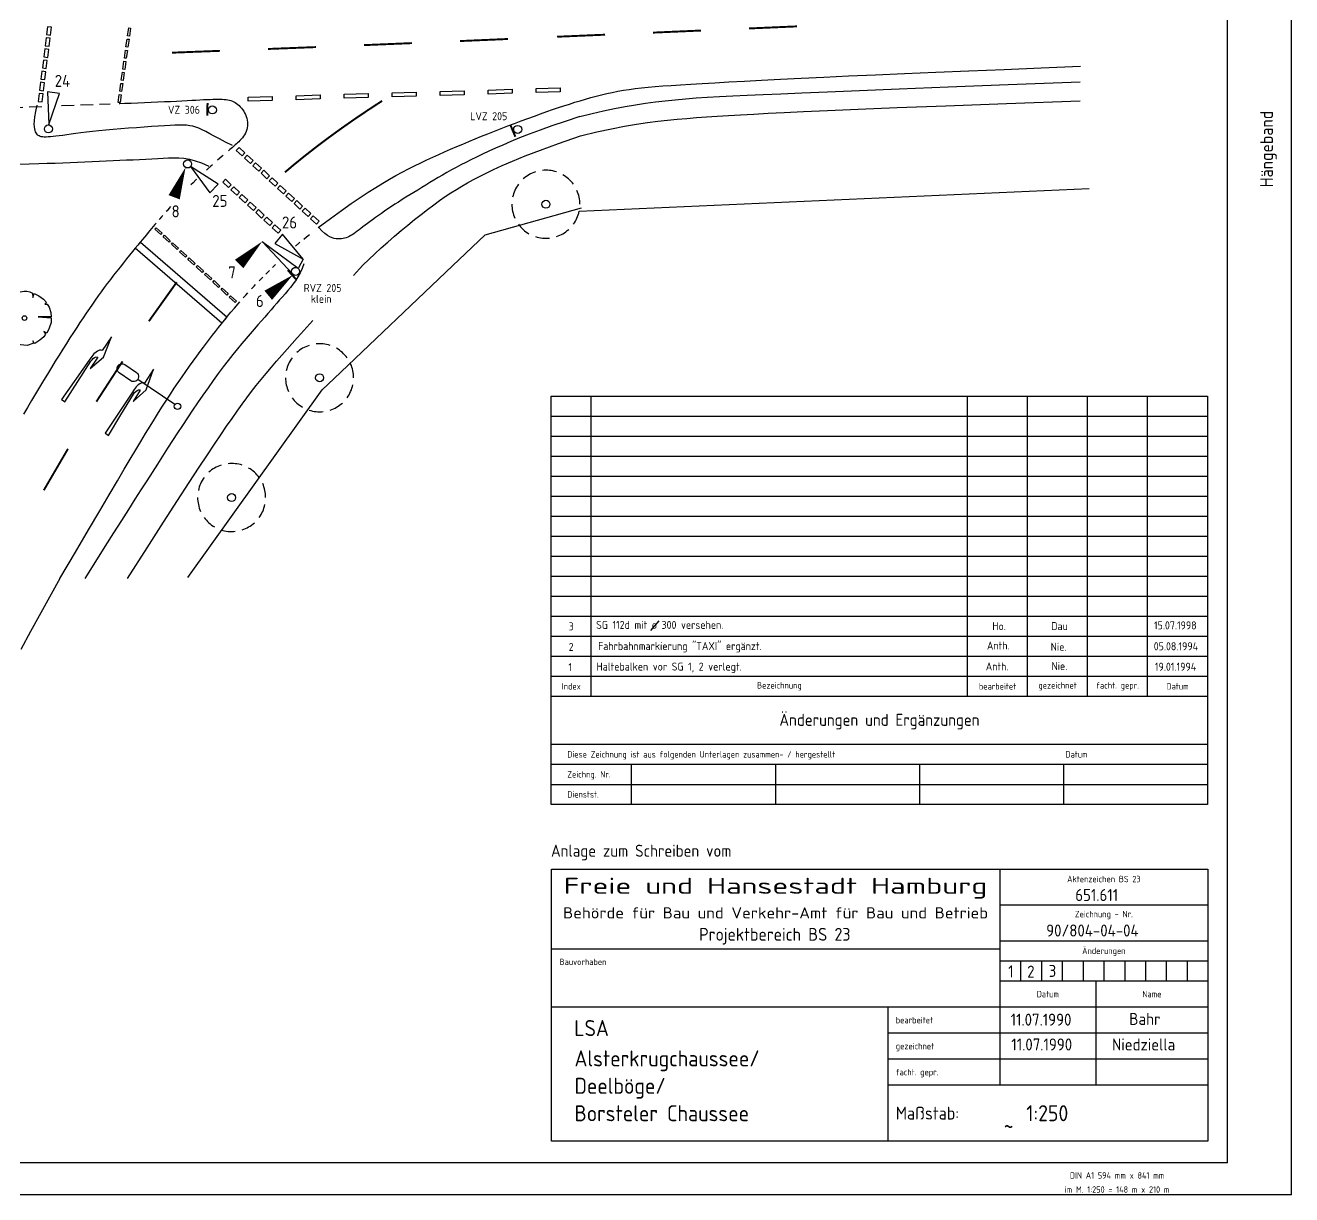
# Model space of a CAD drawing. Header units: metres. Extents: x -2 to 212, y 0 to 148.
# Drawn here: x 132.5 to 211.6, y 0.5 to 73.5 of the extents above; entities that cross this region are included whole.
import ezdxf
from ezdxf.enums import TextEntityAlignment as Align

# ---------------------------------------------------------------- set-up
doc = ezdxf.new("R2010")
doc.units = ezdxf.units.M
doc.header["$LTSCALE"] = 25
doc.linetypes.add('STRICHLINIE2', pattern=[9.525, 6.35, -3.175])
doc.layers.get('0').update_dxf_attribs({"linetype": 'CONTINUOUS'})
for name, color, linetype in [('BG-GR-LIN-VSB', 4, 'CONTINUOUS'), ('BG-GR-TXT-STR-NAM', 4, 'CONTINUOUS'), ('BS-RA-LIN-SON', 2, 'CONTINUOUS'), ('BS-RA-SYM', 3, 'CONTINUOUS'), ('BS-RA-TXT', 3, 'CONTINUOUS'), ('BS-RA-TXT-SON', 2, 'CONTINUOUS'), ('BSFFUSFURT', 2, 'CONTINUOUS'), ('BT-BM-SYM', 2, 'CONTINUOUS'), ('BT-OF-LIN-ABG', 4, 'CONTINUOUS'), ('BV-BL-SYM', 2, 'CONTINUOUS'), ('BV-FM-SYM', 2, 'CONTINUOUS'), ('BV-SF-LIN-HOH', 5, 'CONTINUOUS'), ('BV-SF-LIN-HOH-AGS', 5, 'STRICHLINIE2'), ('BV-VK-SYM', 2, 'CONTINUOUS'), ('BV-VK-TXT', 2, 'CONTINUOUS'), ('BV-VK-TXT-LSA', 3, 'CONTINUOUS'), ('STIFT2', 2, 'CONTINUOUS')]:
    doc.layers.add(name, color=color, linetype=linetype)
doc.styles.get("Standard").update_dxf_attribs({"font": 'isocp.shx', "height": 0.5})

# ---------------------------------------------------------------- blocks, each defined once
blk = doc.blocks.new('VKLSAN')
blk.add_lwpolyline([(0, 0, 0, 0.75, 0), (2, 0, 0.75, 0.75, 0)], format="xyseb")
blk = doc.blocks.new('VKLSAF')
for p, q in [((2, 0.375), (0, 0)), ((0, 0), (2, -0.375)), ((2, -0.375), (2, 0.375))]:
    blk.add_line(p, q)
blk = doc.blocks.new('FMPFLR')
blk.add_lwpolyline([(0, 0.289), (1.05, 0.289), (1.064, 0.215), (1.119, 0.13), (1.236, 0.058), (1.345, 0.016), (1.511, -0.027), (1.722, -0.058), (2, -0.062), (5, -0.125), (5, 0), (5, 0.125), (3.5, 0.094), (2, 0.062), (1.876, 0.075), (1.774, 0.098), (1.676, 0.135), (1.595, 0.186), (1.555, 0.251), (1.55, 0.289), (2.4, 0.289), (1.35, 0.589)], close=True)
blk = doc.blocks.new('BMIST')
blk.add_lwpolyline([(0.506, 0.041), (0.991, 0.004), (0.99, -0.167), (0.925, -0.378), (0.829, -0.566), (0.721, -0.503), (0.788, -0.605), (0.717, -0.704), (0.57, -0.828), (0.382, -0.947), (0.354, -0.933), (0.304, -0.846), (0.324, -0.92), (0.31, -0.952), (0.101, -1.03), (-0.27, -0.988), (-0.283, -0.927), (-0.239, -0.804), (-0.323, -0.896), (-0.431, -0.894), (-0.535, -0.836), (-0.705, -0.716), (-0.782, -0.629), (-0.791, -0.616), (-0.754, -0.569), (-0.509, -0.416), (-0.783, -0.559), (-0.822, -0.535), (-0.888, -0.433), (-0.937, -0.307), (-0.967, -0.23), (-0.853, -0.178), (-0.972, -0.169), (-0.984, -0.083), (-0.988, 0.019), (-0.995, 0.04), (-0.992, 0.149), (-0.949, 0.227), (-0.921, 0.255), (-0.876, 0.242), (-0.923, 0.274), (-0.939, 0.342), (-0.895, 0.442), (-0.824, 0.549), (-0.733, 0.621), (-0.69, 0.629), (-0.328, 0.267), (-0.694, 0.669), (-0.702, 0.7), (-0.639, 0.757), (-0.506, 0.838), (-0.406, 0.892), (-0.273, 0.943), (-0.233, 0.932), (-0.208, 0.851), (-0.194, 0.741), (-0.194, 0.938), (-0.164, 0.976), (-0.083, 0.986), (-0.013, 1.003), (0.083, 0.998), (0.192, 0.981), (0.295, 0.932), (0.305, 0.77), (0.361, 0.923), (0.531, 0.832), (0.714, 0.7), (0.82, 0.58), (0.752, 0.513), (0.846, 0.521), (0.916, 0.409), (0.976, 0.211), (0.999, 0.048), (0.879, 0.043)], close=True)
blk.add_circle((0, 0), 0.0866)
blk = doc.blocks.new('BMPLN')
blk.add_circle((0, 0), 0.25)
for start, end in [(108, 132.01629), (72, 96.01629), (36, 60.01629), (144, 168.01629), (0, 24.01629), (180, 204.01629), (324, 348.01629), (216, 240.01629), (288, 312.01629), (252, 276.01629)]:
    blk.add_arc((0, 0), 2.125, start, end)
blk = doc.blocks.new('BLSTRLAM')
blk.add_line((0.2, 0), (3, 0))
blk.add_lwpolyline([(3.3125, 0.3125), (4.1875, 0.3125, -1), (4.1875, -0.3125), (3.3125, -0.3125, -1)], format="xyb", close=True)
blk.add_circle((0, 0), 0.2)
blk = doc.blocks.new('BS-RA-SYM-A1')
at = {"layer": 'BS-RA-LIN-SON'}
for p, q in [((172.149, 33.032), (172.149, 51.782)), ((195.649, 33.032), (195.649, 51.782)), ((199.399, 33.032), (199.399, 51.782)), ((203.149, 33.032), (203.149, 51.782)), ((206.899, 33.032), (206.899, 51.782)), ((169.649, 50.532), (210.649, 50.532)), ((169.649, 49.282), (210.649, 49.282)), ((169.649, 48.032), (210.649, 48.032)), ((169.649, 46.782), (210.649, 46.782)), ((169.649, 45.532), (210.649, 45.532)), ((169.649, 44.282), (210.649, 44.282)), ((169.649, 43.032), (210.649, 43.032)), ((169.649, 41.782), (210.649, 41.782)), ((169.649, 40.532), (210.649, 40.532)), ((169.649, 39.282), (210.649, 39.282)), ((169.649, 38.032), (210.649, 38.032)), ((169.649, 36.782), (210.649, 36.782)), ((169.649, 35.532), (210.649, 35.532)), ((169.649, 34.282), (210.649, 34.282)), ((169.649, 28.782), (210.649, 28.782)), ((174.649, 28.782), (174.649, 26.282)), ((183.649, 28.782), (183.649, 26.282)), ((192.649, 28.782), (192.649, 26.282)), ((201.649, 28.782), (201.649, 26.282)), ((169.649, 27.532), (210.649, 27.532)), ((210.667, 19.992), (197.667, 19.992)), ((210.667, 17.742), (197.667, 17.742)), ((210.667, 16.492), (197.667, 16.492)), ((198.967, 16.492), (198.967, 15.242)), ((200.267, 16.492), (200.267, 15.242)), ((201.567, 16.492), (201.567, 15.242)), ((202.867, 16.492), (202.867, 15.242)), ((204.167, 16.492), (204.167, 15.242)), ((205.467, 16.492), (205.467, 15.242)), ((206.767, 16.492), (206.767, 15.242)), ((208.067, 16.492), (208.067, 15.242)), ((209.367, 16.492), (209.367, 15.242)), ((203.667, 15.242), (203.667, 8.742)), ((210.667, 13.617), (197.667, 13.617)), ((210.667, 13.617), (197.667, 13.617)), ((210.667, 11.992), (190.667, 11.992)), ((210.667, 10.367), (190.667, 10.367))]:
    blk.add_line(p, q, dxfattribs=at)
at = {"layer": 'BS-RA-SYM'}
for p, q in [((211.897, 3.897), (211.897, 147.897)), ((169.649, 26.282), (169.649, 51.782)), ((169.649, 51.782), (210.649, 51.782)), ((210.649, 51.782), (210.649, 26.282)), ((169.649, 33.032), (210.649, 33.032)), ((169.649, 30.032), (210.649, 30.032)), ((210.649, 26.282), (169.649, 26.282)), ((197.667, 22.242), (197.667, 8.742)), ((197.667, 17.242), (169.667, 17.242)), ((210.667, 15.242), (197.667, 15.242)), ((197.667, 13.617), (169.667, 13.617)), ((190.667, 13.617), (190.667, 5.242)), ((210.667, 8.742), (190.667, 8.742)), ((211.897, 3.897), (3.897, 3.897))]:
    blk.add_line(p, q, dxfattribs=at)
blk.add_lwpolyline([(210.667, 5.242), (169.667, 5.242), (169.667, 22.242), (210.667, 22.242)], close=True, dxfattribs=at)
at = {"layer": 'BS-RA-TXT-SON'}
for q in [(215.897, 149.897), (1.897, 1.897)]:
    blk.add_line((215.897, 1.897), q, dxfattribs=at)
at = {"layer": 'BG-GR-TXT-STR-NAM', "width": 1.454869}
blk.add_text('Freie und Hansestadt Hamburg', height=1, dxfattribs=at).set_placement((170.426, 20.694), (196.891, 20.694), align=Align.FIT)
at = {"layer": 'BG-GR-TXT-STR-NAM'}
for s, p in [('LSA', (171.082, 11.807)), ('1:250', (199.32, 6.487)), ('~ ', (197.911, 5.628))]:
    blk.add_text(s, height=1, dxfattribs=at).set_placement(p)
at = {"layer": 'BS-RA-TXT'}
blk.add_text('Änderungen und Ergänzungen', height=0.75, dxfattribs=at).set_placement((190.149, 31.532), align=Align.MIDDLE)
for s, height, p in [('Anlage zum Schreiben vom', 0.75, (169.632, 23.01)), ('651.611', 0.75, (202.38, 20.243)), ('Maßstab:', 0.8, (191.167, 6.592))]:
    blk.add_text(s, height=height, dxfattribs=at).set_placement(p)
at = {"layer": 'BS-RA-TXT', "width": 1.156614}
blk.add_text('Behörde für Bau und Verkehr-Amt für Bau und Betrieb', height=0.7, dxfattribs=at).set_placement((170.387, 19.153), (196.932, 19.153), align=Align.FIT)
at = {"layer": 'BS-RA-TXT'}
blk.add_text('Projektbereich BS 23', height=0.8, dxfattribs=at).set_placement((183.614, 17.764), align=Align.CENTER)
at = {"layer": 'BS-RA-TXT-SON'}
blk.add_text('Hängeband', height=0.8, rotation=90, dxfattribs=at).set_placement((214.448, 67.22), align=Align.MIDDLE)
for s, p in [('Index', (170.899, 33.657)), ('Bezeichnung', (183.899, 33.657)), ('bearbeitet', (197.524, 33.657)), ('gezeichnet', (201.274, 33.657)), ('facht. gepr.', (205.024, 33.657)), ('Datum', (208.774, 33.657)), ('Aktenzeichen BS 23', (204.167, 21.617)), ('Zeichnung - Nr.', (204.167, 19.367)), ('Änderungen', (204.167, 17.117)), ('Datum', (200.667, 14.43)), ('Name', (207.167, 14.43)), ('DIN A1 594 mm x 841 mm', (204.994, 3.1)), ('im M. 1:250 = 148 m x 210 m', (204.994, 2.22))]:
    blk.add_text(s, height=0.4, dxfattribs=at).set_placement(p, align=Align.MIDDLE)
for s, p in [('Diese Zeichnung ist aus folgenden Unterlagen zusammen- / hergestellt', (170.649, 29.207)), ('Datum', (201.767, 29.207)), ('Zeichng. Nr.', (170.649, 27.957)), ('Dienstst.', (170.649, 26.707)), ('Bauvorhaben', (170.167, 16.242)), ('bearbeitet', (191.167, 12.605)), ('gezeichnet', (191.167, 10.98)), ('facht. gepr.', (191.167, 9.355))]:
    blk.add_text(s, height=0.4, dxfattribs=at).set_placement(p)
blk = doc.blocks.new('BVKMAN')
blk.add_circle((0, 0), 0.25)
blk = doc.blocks.new('Verkehrszeichen')
at = {"layer": 'BV-VK-SYM', "const_width": 0.125}
blk.add_lwpolyline([(0.305, 0.373), (0.322, -0.426)], dxfattribs=at)
at = {"layer": 'BV-VK-SYM', "rotation": 0.8654267626991108}
blk.add_blockref('BVKMAN', (0, 0), dxfattribs=at)
blk = doc.blocks.new('bvkma280')
for p, q in [((0.022, 0.249), (2.8, 0)), ((2.8, 0), (0.022, -0.249))]:
    blk.add_line(p, q)
blk.add_circle((0, 0), 0.25)

msp = doc.modelspace()

# ---------------------------------------------------------------- linework, layer by layer
at = {"layer": 'BG-GR-LIN-VSB'}
for p, q in [((167.131, 61.902), (198.991, 63.326)), ((161.266, 60.434), (167.273, 62.122)), ((159.228, 58.496), (161.266, 60.434)), ((151.828, 51.458), (159.228, 58.496)), ((142.682, 39.03), (151.084, 50.75))]:
    msp.add_line(p, q, dxfattribs=at)
at = {"layer": 'BS-RA-TXT-SON'}
msp.add_line((171.605, 35.711), (172.137, 36.324), dxfattribs=at)
at = {"layer": 'BSFFUSFURT'}
for points in [[(139.042, 72.846), (138.923, 72.863), (138.994, 73.358), (139.112, 73.341)], [(138.943, 72.153), (138.824, 72.17), (138.895, 72.665), (139.014, 72.648)], [(138.746, 70.767), (138.627, 70.784), (138.698, 71.279), (138.816, 71.262)], [(138.845, 71.46), (138.726, 71.477), (138.796, 71.972), (138.915, 71.955)], [(138.647, 70.074), (138.528, 70.091), (138.599, 70.586), (138.718, 70.569)], [(138.548, 69.381), (138.43, 69.398), (138.5, 69.893), (138.619, 69.876)], [(138.45, 68.688), (138.331, 68.705), (138.401, 69.2), (138.52, 69.183)], [(141.075, 60.538), (140.994, 60.449), (140.625, 60.786), (140.705, 60.875)], [(141.591, 60.065), (141.511, 59.977), (141.141, 60.314), (141.222, 60.403)], [(142.108, 59.593), (142.027, 59.505), (141.658, 59.842), (141.739, 59.931)], [(142.625, 59.121), (142.544, 59.033), (142.175, 59.37), (142.256, 59.459)], [(143.142, 58.649), (143.061, 58.561), (142.692, 58.898), (142.773, 58.986)], [(143.659, 58.177), (143.578, 58.088), (143.209, 58.426), (143.29, 58.514)], [(144.176, 57.705), (144.095, 57.616), (143.726, 57.954), (143.807, 58.042)], [(144.693, 57.233), (144.612, 57.144), (144.242, 57.482), (144.323, 57.57)], [(145.209, 56.761), (145.128, 56.672), (144.759, 57.009), (144.84, 57.098)], [(145.726, 56.289), (145.645, 56.2), (145.276, 56.537), (145.357, 56.626)]]:
    msp.add_lwpolyline(points, close=True, dxfattribs=at)
at = {"layer": 'BT-OF-LIN-ABG'}
for p, q in [((153.406, 58.311), (153.032, 57.896)), ((150.496, 55.083), (149.737, 54.241))]:
    msp.add_line(p, q, dxfattribs=at)
for points in [[(167.178, 67.818), (167.934, 68.009), (168.653, 68.177), (169.341, 68.323), (170.003, 68.451), (170.644, 68.561), (171.272, 68.656), (171.892, 68.739), (172.508, 68.811), (173.129, 68.875), (173.766, 68.932), (174.43, 68.983), (175.136, 69.03), (175.895, 69.074), (176.72, 69.117), (177.624, 69.16), (178.619, 69.203), (179.732, 69.25), (181.044, 69.304), (182.65, 69.369), (184.646, 69.448), (187.127, 69.547), (190.189, 69.669), (193.927, 69.818), (198.435, 69.999)], [(145.477, 66.004), (145.042, 66.224), (144.665, 66.42), (144.338, 66.595), (144.053, 66.748), (143.804, 66.881), (143.581, 66.993), (143.377, 67.085), (143.185, 67.158), (142.997, 67.213), (142.805, 67.251), (142.605, 67.275), (142.388, 67.286), (142.149, 67.286), (141.881, 67.277), (141.578, 67.261), (141.232, 67.24), (140.842, 67.216), (140.412, 67.189), (139.954, 67.159), (139.476, 67.126), (138.989, 67.091), (138.501, 67.054), (138.024, 67.015), (137.566, 66.974), (137.136, 66.931), (136.734, 66.888), (136.36, 66.844), (136.012, 66.8), (135.691, 66.758), (135.395, 66.718), (135.124, 66.68), (134.877, 66.646), (134.652, 66.617), (134.45, 66.592), (134.268, 66.571), (134.105, 66.556), (133.96, 66.546), (133.832, 66.542), (133.719, 66.543), (133.621, 66.55), (133.535, 66.563), (133.46, 66.583), (133.396, 66.61), (133.341, 66.644), (133.293, 66.687), (133.25, 66.738), (133.213, 66.798), (133.178, 66.867), (133.146, 66.947), (133.12, 67.046), (133.102, 67.173), (133.098, 67.336), (133.109, 67.545), (133.14, 67.808), (133.195, 68.134), (133.277, 68.533)], [(167.212, 66.625), (168.229, 66.865), (169.141, 67.062), (169.964, 67.221), (170.712, 67.349), (171.4, 67.45), (172.043, 67.531), (172.655, 67.597), (173.253, 67.653), (173.849, 67.704), (174.455, 67.752), (175.083, 67.798), (175.744, 67.843), (176.449, 67.887), (177.208, 67.931), (178.034, 67.977), (178.936, 68.024), (179.943, 68.075), (181.145, 68.133), (182.649, 68.2), (184.561, 68.281), (186.988, 68.378), (190.037, 68.496), (193.815, 68.638), (198.429, 68.808)], [(167.178, 67.818), (166.259, 67.519), (165.431, 67.237), (164.686, 66.97), (164.015, 66.718), (163.411, 66.481), (162.864, 66.256), (162.366, 66.043), (161.909, 65.842), (161.485, 65.65), (161.09, 65.468), (160.721, 65.293), (160.374, 65.124), (160.047, 64.96), (159.736, 64.8), (159.438, 64.642), (159.15, 64.484), (158.869, 64.327), (158.595, 64.169), (158.325, 64.011), (158.061, 63.853), (157.802, 63.696), (157.546, 63.54), (157.294, 63.384), (157.045, 63.23), (156.798, 63.078), (156.554, 62.927), (156.314, 62.777), (156.078, 62.629), (155.847, 62.482), (155.621, 62.337), (155.401, 62.194), (155.187, 62.052), (154.98, 61.911), (154.781, 61.773), (154.59, 61.637), (154.407, 61.505), (154.232, 61.377), (154.067, 61.254), (153.91, 61.137), (153.764, 61.026), (153.627, 60.922), (153.5, 60.824), (153.38, 60.734), (153.267, 60.65), (153.16, 60.573), (153.057, 60.503), (152.958, 60.44), (152.861, 60.383), (152.766, 60.333), (152.671, 60.289), (152.576, 60.253), (152.479, 60.224), (152.381, 60.201), (152.281, 60.186), (152.176, 60.179), (152.068, 60.179), (151.955, 60.187), (151.835, 60.208), (151.706, 60.247), (151.566, 60.309), (151.414, 60.398), (151.246, 60.52), (151.063, 60.68), (150.86, 60.883)], [(153.406, 58.311), (153.628, 58.532), (153.996, 58.889), (154.376, 59.249), (154.77, 59.612), (155.176, 59.976), (155.59, 60.338), (156.01, 60.696), (156.43, 61.045), (156.848, 61.384), (157.258, 61.709), (157.658, 62.017), (158.044, 62.304), (158.413, 62.57), (158.769, 62.816), (159.116, 63.046), (159.461, 63.264), (159.808, 63.473), (160.162, 63.676), (160.528, 63.878), (160.912, 64.082), (161.322, 64.292), (161.784, 64.516), (162.325, 64.763), (162.973, 65.04), (163.758, 65.357), (164.707, 65.721), (165.849, 66.141), (167.212, 66.625)], [(132.107, 64.854), (132.783, 64.874), (133.372, 64.89), (133.9, 64.904), (134.391, 64.918), (134.87, 64.933), (135.34, 64.949), (135.802, 64.967), (136.256, 64.986), (136.704, 65.005), (137.145, 65.025), (137.581, 65.045), (138.013, 65.066), (138.439, 65.087), (138.859, 65.107), (139.272, 65.127), (139.675, 65.147), (140.066, 65.167), (140.444, 65.187), (140.807, 65.205), (141.153, 65.224), (141.482, 65.24), (141.801, 65.249), (142.119, 65.243), (142.444, 65.214), (142.785, 65.155), (143.15, 65.06), (143.549, 64.92), (143.99, 64.728)], [(149.935, 58.624), (149.822, 58.322), (149.695, 58.048), (149.558, 57.798), (149.41, 57.567), (149.255, 57.351), (149.095, 57.146), (148.929, 56.949), (148.762, 56.755), (148.593, 56.561), (148.422, 56.364), (148.248, 56.163), (148.069, 55.957), (147.885, 55.745), (147.692, 55.525), (147.491, 55.295), (147.28, 55.055), (147.058, 54.803), (146.825, 54.538), (146.581, 54.257), (146.326, 53.96), (146.061, 53.646), (145.785, 53.312), (145.5, 52.957), (145.204, 52.581), (144.9, 52.181), (144.587, 51.762), (144.269, 51.325), (143.948, 50.874), (143.624, 50.413), (143.3, 49.945), (142.979, 49.473), (142.661, 49), (142.349, 48.529), (142.04, 48.057), (141.731, 47.583), (141.422, 47.102), (141.108, 46.612), (140.787, 46.11), (140.457, 45.593), (140.116, 45.058), (139.759, 44.501), (139.382, 43.911), (138.975, 43.275), (138.533, 42.58), (138.047, 41.814), (137.511, 40.963), (136.917, 40.016), (136.258, 38.96)], [(138.924, 38.955), (140.139, 40.868), (141.171, 42.484), (142.042, 43.839), (142.773, 44.969), (143.388, 45.908), (143.907, 46.694), (144.354, 47.361), (144.749, 47.944), (145.112, 48.476), (145.45, 48.966), (145.77, 49.422), (146.077, 49.85), (146.374, 50.255), (146.669, 50.644), (146.965, 51.024), (147.267, 51.401), (147.581, 51.779), (147.903, 52.159), (148.231, 52.537), (148.56, 52.912), (148.887, 53.282), (149.209, 53.644), (149.522, 53.997), (149.737, 54.241)]]:
    msp.add_lwpolyline(points, dxfattribs=at)
at = {"layer": 'BV-FM-SYM'}
msp.add_line((151.084, 50.75), (151.828, 51.458), dxfattribs=at)
for points in [[(134.106, 72.907), (134.168, 73.403), (133.92, 73.434), (133.858, 72.938)], [(133.995, 72.014), (133.747, 72.044), (133.686, 71.548), (133.934, 71.517)], [(134.02, 72.212), (134.082, 72.708), (133.834, 72.739), (133.772, 72.243)], [(133.909, 71.319), (133.661, 71.35), (133.599, 70.854), (133.847, 70.823)], [(133.823, 70.624), (133.575, 70.655), (133.513, 70.159), (133.761, 70.128)], [(133.675, 69.433), (133.736, 69.93), (133.488, 69.96), (133.427, 69.464)], [(164.454, 69.318), (164.446, 69.568), (165.946, 69.612), (165.953, 69.362)], [(133.589, 68.739), (133.65, 69.235), (133.402, 69.266), (133.34, 68.77)], [(146.462, 68.787), (146.454, 69.037), (147.954, 69.081), (147.961, 68.831)], [(149.46, 68.875), (149.453, 69.125), (150.952, 69.169), (150.96, 68.92)], [(152.459, 68.964), (152.452, 69.214), (153.951, 69.258), (153.958, 69.008)], [(155.458, 69.052), (155.45, 69.302), (156.95, 69.346), (156.957, 69.096)], [(158.456, 69.141), (158.449, 69.391), (159.948, 69.435), (159.956, 69.185)], [(161.455, 69.229), (161.448, 69.479), (162.947, 69.523), (162.954, 69.273)], [(145.884, 65.883), (145.715, 65.699), (146.083, 65.361), (146.252, 65.545)], [(146.399, 65.409), (146.23, 65.225), (146.598, 64.887), (146.767, 65.071)], [(146.915, 64.936), (146.745, 64.752), (147.113, 64.413), (147.283, 64.597)], [(147.798, 64.123), (147.43, 64.462), (147.261, 64.278), (147.629, 63.939)], [(145.035, 63.9), (144.866, 63.716), (145.234, 63.378), (145.403, 63.562)], [(145.55, 63.426), (145.381, 63.242), (145.749, 62.904), (145.918, 63.088)], [(148.313, 63.649), (147.945, 63.988), (147.776, 63.804), (148.144, 63.465)], [(148.46, 63.514), (148.291, 63.33), (148.659, 62.992), (148.828, 63.176)], [(146.433, 62.614), (146.065, 62.953), (145.896, 62.769), (146.264, 62.43)], [(148.976, 63.04), (148.806, 62.856), (149.174, 62.518), (149.344, 62.702)], [(149.491, 62.566), (149.322, 62.382), (149.69, 62.044), (149.859, 62.228)], [(146.948, 62.14), (146.58, 62.479), (146.411, 62.295), (146.779, 61.956)], [(147.096, 62.005), (146.926, 61.821), (147.294, 61.482), (147.464, 61.666)], [(150.374, 61.754), (150.006, 62.092), (149.837, 61.908), (150.205, 61.57)], [(147.611, 61.531), (147.442, 61.347), (147.81, 61.009), (147.979, 61.193)], [(148.126, 61.057), (147.957, 60.873), (148.325, 60.535), (148.494, 60.719)], [(150.889, 61.28), (150.521, 61.619), (150.352, 61.435), (150.72, 61.096)], [(145.136, 55.298), (144.809, 54.92), (139.401, 59.603), (139.728, 59.981)]]:
    msp.add_lwpolyline(points, close=True, dxfattribs=at)
at = {"layer": 'BV-FM-SYM', "const_width": 0.12}
for points in [[(165.756, 72.806), (168.753, 72.935)], [(171.75, 73.064), (174.747, 73.194)], [(177.745, 73.324), (180.742, 73.454)], [(141.698, 71.81), (144.695, 71.926)], [(147.693, 72.042), (150.691, 72.16)], [(153.688, 72.282), (156.686, 72.408)], [(159.683, 72.536), (162.68, 72.666)], [(148.752, 64.342), (149.378, 64.865), (150.038, 65.397), (150.733, 65.939), (151.466, 66.49), (152.239, 67.052), (153.054, 67.624), (153.914, 68.206), (154.821, 68.8)], [(141.995, 57.476), (140.254, 55.033)], [(138.608, 52.526), (136.974, 50.009)], [(135.199, 47.063), (133.688, 44.471)]]:
    msp.add_lwpolyline(points, dxfattribs=at)
at = {"layer": 'BV-SF-LIN-HOH'}
msp.add_line((134.696, 38.963), (132.854, 35.651), dxfattribs=at)
for points in [[(150.819, 60.889), (151.588, 61.453), (152.277, 61.949), (152.894, 62.383), (153.45, 62.764), (153.957, 63.099), (154.423, 63.396), (154.859, 63.662), (155.275, 63.906), (155.68, 64.134), (156.078, 64.349), (156.468, 64.552), (156.852, 64.745), (157.232, 64.929), (157.609, 65.107), (157.983, 65.279), (158.356, 65.447), (158.729, 65.614), (159.103, 65.778), (159.48, 65.941), (159.859, 66.103), (160.243, 66.265), (160.633, 66.426), (161.028, 66.587), (161.431, 66.749), (161.842, 66.911), (162.259, 67.074), (162.678, 67.235), (163.098, 67.394), (163.515, 67.55), (163.927, 67.703), (164.331, 67.85), (164.724, 67.991), (165.104, 68.126), (165.472, 68.254), (165.83, 68.377), (166.179, 68.493), (166.521, 68.604), (166.859, 68.711), (167.192, 68.812), (167.523, 68.909), (167.855, 69.003), (168.187, 69.092), (168.521, 69.176), (168.858, 69.256), (169.199, 69.33), (169.546, 69.399), (169.9, 69.462), (170.261, 69.519), (170.632, 69.57), (171.02, 69.615), (171.431, 69.657), (171.874, 69.695), (172.356, 69.732), (172.884, 69.769), (173.466, 69.806), (174.109, 69.846), (174.822, 69.889), (175.611, 69.936), (176.485, 69.986), (177.452, 70.039), (178.52, 70.096), (179.698, 70.156), (180.992, 70.219), (182.413, 70.285), (183.964, 70.355), (185.648, 70.429), (187.462, 70.506), (189.405, 70.587), (191.476, 70.673), (193.672, 70.764), (195.993, 70.859), (198.437, 70.961)], [(138.435, 68.643), (138.76, 68.654), (139.156, 68.667), (139.565, 68.682), (139.982, 68.699), (140.401, 68.716), (140.816, 68.734), (141.221, 68.753), (141.61, 68.771), (141.978, 68.789), (142.32, 68.806), (142.636, 68.822), (142.927, 68.837), (143.196, 68.851), (143.444, 68.864), (143.671, 68.876), (143.881, 68.885), (144.074, 68.893), (144.252, 68.899), (144.416, 68.903), (144.568, 68.905), (144.708, 68.903), (144.838, 68.898), (144.959, 68.89), (145.072, 68.877), (145.18, 68.861), (145.282, 68.839), (145.379, 68.813), (145.472, 68.78), (145.561, 68.742), (145.647, 68.697), (145.73, 68.644), (145.81, 68.583), (145.889, 68.515), (145.965, 68.437), (146.039, 68.351), (146.11, 68.258), (146.175, 68.159), (146.235, 68.054), (146.287, 67.945), (146.332, 67.832), (146.368, 67.716), (146.393, 67.598), (146.409, 67.479), (146.414, 67.36), (146.409, 67.241), (146.393, 67.124), (146.368, 67.009), (146.331, 66.897), (146.285, 66.789), (146.228, 66.686), (146.163, 66.587), (146.092, 66.494), (146.016, 66.406), (145.939, 66.324), (145.862, 66.248), (145.788, 66.178), (145.718, 66.115), (145.653, 66.057), (145.592, 66.003), (145.532, 65.949), (145.467, 65.893), (145.397, 65.832), (145.316, 65.762), (145.222, 65.681)], [(144.895, 65.397), (144.835, 65.344), (144.673, 65.204), (144.539, 65.086)], [(144.231, 64.813), (144.131, 64.724), (143.94, 64.553), (143.854, 64.474)], [(143.233, 63.898), (143.191, 63.858), (143.011, 63.686), (142.877, 63.554)], [(141.609, 62.194), (141.508, 62.078), (141.387, 61.937), (141.338, 61.88)], [(140.704, 61.154), (140.633, 61.073), (140.53, 60.954), (140.426, 60.833), (140.32, 60.708), (140.211, 60.578), (140.097, 60.441), (139.976, 60.295), (139.849, 60.14), (139.712, 59.973), (139.564, 59.792), (139.405, 59.597), (139.233, 59.385), (139.05, 59.159), (138.858, 58.922), (138.66, 58.675), (138.458, 58.421), (138.255, 58.163), (138.052, 57.903), (137.852, 57.644), (137.657, 57.388), (137.467, 57.132), (137.279, 56.877), (137.093, 56.62), (136.908, 56.359), (136.723, 56.094), (136.535, 55.822), (136.344, 55.542), (136.149, 55.252), (135.95, 54.952), (135.746, 54.642), (135.536, 54.32), (135.322, 53.987), (135.102, 53.642), (134.876, 53.285), (134.644, 52.915), (134.406, 52.532), (134.163, 52.138), (133.916, 51.735), (133.666, 51.324), (133.415, 50.909), (133.164, 50.491), (132.913, 50.072), (132.664, 49.654), (132.418, 49.238)], [(141.123, 61.632), (141.049, 61.548), (140.943, 61.427), (140.906, 61.385)], [(149.93, 60.165), (150.091, 60.297), (150.288, 60.454)], [(149.406, 59.718), (149.628, 59.911), (149.691, 59.965)], [(147.977, 58.387), (148.002, 58.411), (148.172, 58.575)], [(147.136, 57.548), (147.376, 57.792)], [(147.55, 57.966), (147.703, 58.119), (147.784, 58.198)], [(146.665, 57.055), (146.832, 57.232), (146.916, 57.32)], [(134.696, 38.963), (135.662, 40.601), (136.487, 42), (137.187, 43.19), (137.781, 44.199), (138.286, 45.055), (138.717, 45.788), (139.094, 46.425), (139.433, 46.995), (139.748, 47.523), (140.045, 48.016), (140.326, 48.479), (140.595, 48.916), (140.854, 49.33), (141.105, 49.727), (141.351, 50.109), (141.596, 50.481), (141.84, 50.847), (142.084, 51.205), (142.326, 51.555), (142.565, 51.895), (142.799, 52.224), (143.026, 52.541), (143.247, 52.845), (143.458, 53.134), (143.66, 53.408), (143.854, 53.669), (144.042, 53.919), (144.226, 54.161), (144.409, 54.399), (144.593, 54.634), (144.78, 54.87), (144.972, 55.109), (145.172, 55.353), (145.379, 55.603), (145.595, 55.859), (145.821, 56.121), (145.927, 56.242)], [(146.147, 56.49), (146.303, 56.664), (146.432, 56.805)], [(132.854, 35.651), (132.247, 34.521)]]:
    msp.add_lwpolyline(points, dxfattribs=at)
at = {"layer": 'BV-SF-LIN-HOH-AGS', "ltscale": 0.005}
for p, q in [((131.592, 68.376), (133.725, 68.459)), ((134.791, 68.501), (137.826, 68.62)), ((138.407, 68.642), (138.435, 68.643))]:
    msp.add_line(p, q, dxfattribs=at)
at = {"layer": 'BV-VK-SYM'}
msp.add_line((149.891, 58.906), (149.609, 58.365), dxfattribs=at)
at = {"layer": 'BV-VK-SYM', "const_width": 0.125}
msp.add_lwpolyline([(149.46, 57.637), (148.926, 58.233)], dxfattribs=at)

# ---------------------------------------------------------------- block references
at = {"layer": 'BT-BM-SYM'}
for p in [(165.053, 62.343), (150.916, 51.501), (145.423, 44.022)]:
    msp.add_blockref('BMPLN', p, dxfattribs=at)
at = {"layer": 'BT-BM-SYM', "xscale": 1.673076142990298, "yscale": 1.673076142990298, "zscale": 1.673076142990298}
msp.add_blockref('BMIST', (132.486, 55.232), dxfattribs=at)
at = {"layer": 'BV-BL-SYM', "rotation": 145.9412034332866}
msp.add_blockref('BLSTRLAM', (142.041, 49.718), dxfattribs=at)
at = {"layer": 'BV-FM-SYM'}
for p, rotation in [((137.687, 54.23), 236.2092877633942), ((140.298, 52.201), 237.7729939749336)]:
    msp.add_blockref('FMPFLR', p, dxfattribs=dict(at, rotation=rotation))
at = {"layer": 'BV-VK-SYM'}
for name, p, rotation in [('VKLSAF', (134.008, 67.334), 81.85167831958749), ('Verkehrszeichen', (144.221, 68.235), 177.4939128972644), ('BVKMAN', (133.975, 67.046), 87.24167539393252), ('Verkehrszeichen', (163.29, 67.019), 201.5928800241113), ('VKLSAN', (142.545, 64.647), 249.1190500755254), ('BVKMAN', (142.671, 64.857), 237.4103177354675), ('VKLSAF', (142.858, 64.69), 316.9065700362646), ('VKLSAN', (147.326, 60.006), 224.1763448201989), ('bvkma280', (149.421, 58.15), 138.1706057664357), ('VKLSAF', (149.891, 58.906), 140.374534985104), ('VKLSAN', (149.253, 57.926), 219.5143075822822)]:
    msp.add_blockref(name, p, dxfattribs=dict(at, rotation=rotation))
at = {"layer": 'STIFT2'}
msp.add_blockref('BS-RA-SYM-A1', (-4.261, -1.429), dxfattribs=at)

# ---------------------------------------------------------------- texts
at = {"layer": 'BG-GR-TXT-STR-NAM'}
for s, p in [('Alsterkrugchaussee/', (166.839, 8.483)), ('Deelböge/', (166.839, 6.769)), ('Borsteler Chaussee', (166.839, 5.055))]:
    msp.add_text(s, height=1, dxfattribs=at).set_placement(p)
at = {"layer": 'BS-RA-TXT'}
for s, p in [('90/804-04-04', (196.302, 16.596)), ('1', (193.926, 14.042)), ('2', (195.116, 14.029)), ('3', (196.458, 14.072)), ('11.07.1990', (194.084, 11.028)), ('Bahr', (201.493, 11.072)), ('11.07.1990', (194.128, 9.477)), ('Niedziella', (200.415, 9.477))]:
    msp.add_text(s, height=0.75, dxfattribs=at).set_placement(p)
at = {"layer": 'BS-RA-TXT-SON'}
for s, p in [('3', (166.475, 35.724)), ('SG 112d mit o 300 versehen.', (168.19, 35.815)), ('Ho.', (192.94, 35.735)), ('Dau', (196.621, 35.737)), ('15.07.1998', (203.037, 35.785)), ('2', (166.478, 34.44)), ('Fahrbahnmarkierung "TAXI" ergänzt.               ', (168.312, 34.494)), ('Anth.', (192.602, 34.524)), ('Nie.', (196.586, 34.445)), ('05.08.1994', (203.019, 34.477)), ('1', (166.457, 33.171)), ('Haltebalken vor SG 1, 2 verlegt.                               ', (168.21, 33.209)), ('Anth.', (192.529, 33.218)), ('Nie.', (196.635, 33.247)), ('19.01.1994', (203.094, 33.201))]:
    msp.add_text(s, height=0.5, dxfattribs=at).set_placement(p)
at = {"layer": 'BV-VK-TXT'}
for s, p in [('VZ 306', (141.448, 67.993)), ('LVZ 205', (160.33, 67.593)), ('RVZ 205', (149.926, 56.864)), ('klein', (150.371, 56.18))]:
    msp.add_text(s, height=0.5, dxfattribs=at).set_placement(p)
at = {"layer": 'BV-VK-TXT-LSA'}
for s, p in [('24', (134.372, 69.675)), ('25', (144.212, 62.174)), ('8', (141.67, 61.521)), ('26', (148.566, 60.827)), ('7', (145.214, 57.713)), ('6', (146.939, 55.922))]:
    msp.add_text(s, height=0.75, dxfattribs=at).set_placement(p)

doc.saveas('drawing.dxf')
